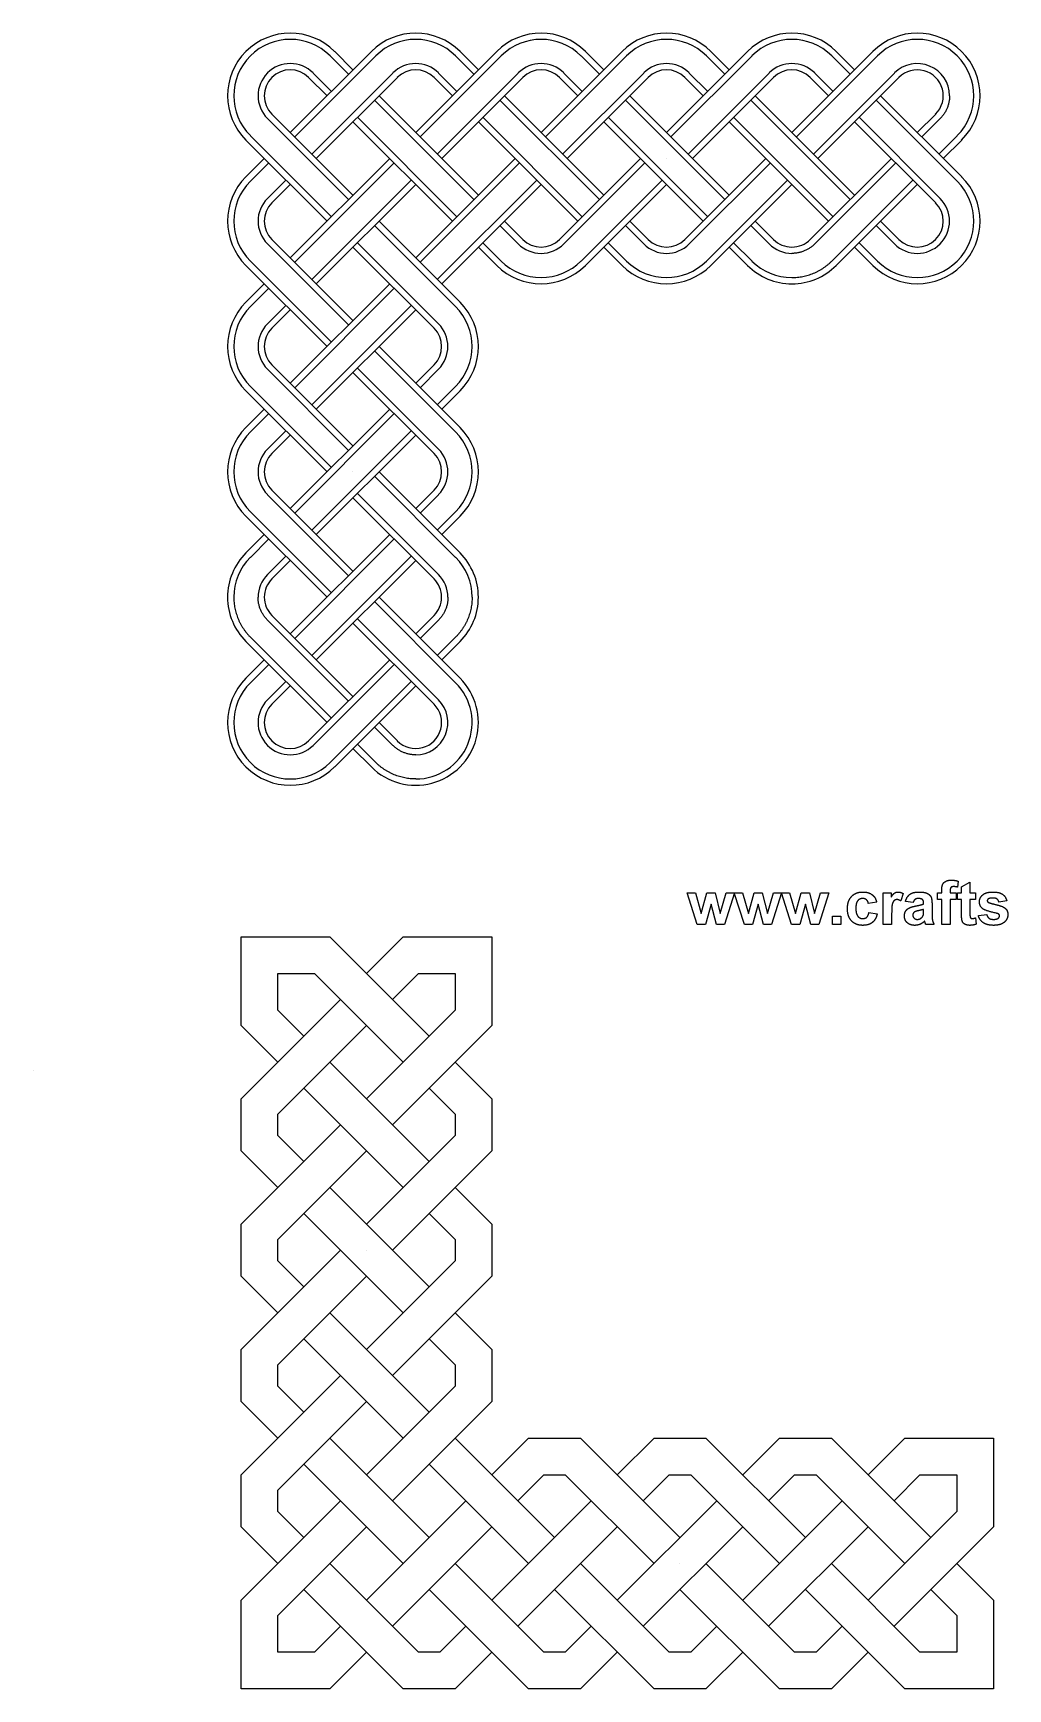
# Model space of a CAD drawing. Header units: millimetres. Extents: x -161 to 568, y -150 to 155.
# Drawn here: x -160.7 to -5.2, y -137.3 to 126.8 of the extents above; entities that cross this region are included whole.
import ezdxf

# ---------------------------------------------------------------- set-up
doc = ezdxf.new("R2010")
doc.units = ezdxf.units.MM
doc.header["$MEASUREMENT"] = 0
doc.layers.add('Layer 03', color=5, linetype='Continuous')

msp = doc.modelspace()

# ---------------------------------------------------------------- linework, layer by layer
at = {"layer": 'Layer 03'}
for p, q in [((-106.71, 123.91), (-119.64, 110.98)), ((-106, 123.2), (-118.93, 110.27)), ((-110.34, 120.27), (-113.27, 123.2)), ((-109.64, 120.98), (-112.56, 123.91)), ((-86.71, 123.91), (-99.64, 110.98)), ((-86, 123.2), (-98.93, 110.27)), ((-90.34, 120.27), (-93.27, 123.2)), ((-89.64, 120.98), (-92.56, 123.91)), ((-79.64, 110.98), (-66.71, 123.91)), ((-78.93, 110.27), (-66, 123.2)), ((-70.34, 120.27), (-73.27, 123.2)), ((-69.64, 120.98), (-72.56, 123.91)), ((-59.64, 110.98), (-46.71, 123.91)), ((-58.93, 110.27), (-46, 123.2)), ((-53.27, 123.2), (-50.34, 120.27)), ((-52.56, 123.91), (-49.64, 120.98)), ((-26.71, 123.91), (-39.64, 110.98)), ((-26, 123.2), (-38.93, 110.27)), ((-33.27, 123.2), (-30.34, 120.27)), ((-32.56, 123.91), (-29.64, 120.98)), ((-113.78, 116.84), (-116.71, 119.76)), ((-103.27, 120.47), (-116.2, 107.54)), ((-113.07, 117.54), (-116, 120.47)), ((-102.56, 119.76), (-115.49, 106.84)), ((-93.78, 116.84), (-96.71, 119.76)), ((-96.2, 107.54), (-83.27, 120.47)), ((-93.07, 117.54), (-96, 120.47)), ((-95.49, 106.84), (-82.56, 119.76)), ((-76.71, 119.76), (-73.78, 116.84)), ((-76.2, 107.54), (-63.27, 120.47)), ((-76, 120.47), (-73.07, 117.54)), ((-75.49, 106.84), (-62.56, 119.76)), ((-56.71, 119.76), (-53.78, 116.84)), ((-56.2, 107.54), (-43.27, 120.47)), ((-56, 120.47), (-53.07, 117.54)), ((-55.49, 106.84), (-42.56, 119.76)), ((-36.71, 119.76), (-33.78, 116.84)), ((-36.2, 107.54), (-23.27, 120.47)), ((-36, 120.47), (-33.07, 117.54)), ((-35.49, 106.84), (-22.56, 119.76)), ((-105.49, 116.84), (-89.64, 100.98)), ((-69.64, 100.98), (-85.49, 116.84)), ((-49.64, 100.98), (-65.49, 116.84)), ((-45.49, 116.84), (-29.64, 100.98)), ((-25.49, 116.84), (-12.56, 103.91)), ((-122.56, 113.91), (-109.64, 100.98)), ((-106.2, 116.13), (-90.34, 100.27)), ((-70.34, 100.27), (-86.2, 116.13)), ((-50.34, 100.27), (-66.2, 116.13)), ((-46.2, 116.13), (-30.34, 100.27)), ((-26.2, 116.13), (-13.27, 103.2)), ((-16.71, 113.91), (-19.64, 110.98)), ((-123.27, 113.2), (-110.34, 100.27)), ((-93.78, 96.84), (-109.64, 112.69)), ((-93.07, 97.54), (-108.93, 113.4)), ((-73.78, 96.84), (-89.64, 112.69)), ((-73.07, 97.54), (-88.93, 113.4)), ((-69.64, 112.69), (-53.78, 96.84)), ((-68.93, 113.4), (-53.07, 97.54)), ((-49.64, 112.69), (-33.78, 96.84)), ((-48.93, 113.4), (-33.07, 97.54)), ((-29.64, 112.69), (-16.71, 99.76)), ((-28.93, 113.4), (-16, 100.47)), ((-16, 113.2), (-18.93, 110.27)), ((-126.71, 109.76), (-113.78, 96.84)), ((-126, 110.47), (-113.07, 97.54)), ((-16.2, 107.54), (-13.27, 110.47)), ((-15.49, 106.84), (-12.56, 109.76)), ((-126.71, 103.91), (-123.78, 106.84)), ((-126, 103.2), (-123.07, 106.13)), ((-119.64, 90.98), (-103.78, 106.84)), ((-118.93, 90.27), (-103.07, 106.13)), ((-99.64, 90.98), (-83.78, 106.84)), ((-98.93, 90.27), (-83.07, 106.13)), ((-76.71, 93.91), (-63.78, 106.84)), ((-76, 93.2), (-63.07, 106.13)), ((-43.78, 106.84), (-56.71, 93.91)), ((-43.07, 106.13), (-56, 93.2)), ((-23.78, 106.84), (-36.71, 93.91)), ((-23.07, 106.13), (-36, 93.2)), ((-120.34, 103.4), (-123.27, 100.47)), ((-116.2, 87.54), (-100.34, 103.4)), ((-96.2, 87.54), (-80.34, 103.4)), ((-60.34, 103.4), (-73.27, 90.47)), ((-53.27, 90.47), (-40.34, 103.4)), ((-33.27, 90.47), (-20.34, 103.4)), ((-119.64, 102.69), (-122.56, 99.76)), ((-115.49, 86.84), (-99.64, 102.69)), ((-95.49, 86.84), (-79.64, 102.69)), ((-59.64, 102.69), (-72.56, 89.76)), ((-52.56, 89.76), (-39.64, 102.69)), ((-32.56, 89.76), (-19.64, 102.69)), ((-93.27, 83.2), (-106.2, 96.13)), ((-92.56, 83.91), (-105.49, 96.84)), ((-86.2, 96.13), (-83.27, 93.2)), ((-85.49, 96.84), (-82.56, 93.91)), ((-63.27, 93.2), (-66.2, 96.13)), ((-62.56, 93.91), (-65.49, 96.84)), ((-43.27, 93.2), (-46.2, 96.13)), ((-42.56, 93.91), (-45.49, 96.84)), ((-23.27, 93.2), (-26.2, 96.13)), ((-22.56, 93.91), (-25.49, 96.84)), ((-123.27, 93.2), (-110.34, 80.27)), ((-122.56, 93.91), (-109.64, 80.98)), ((-109.64, 92.69), (-96.71, 79.76)), ((-108.93, 93.4), (-96, 80.47)), ((-86.71, 89.76), (-89.64, 92.69)), ((-86, 90.47), (-88.93, 93.4)), ((-69.64, 92.69), (-66.71, 89.76)), ((-68.93, 93.4), (-66, 90.47)), ((-49.64, 92.69), (-46.71, 89.76)), ((-48.93, 93.4), (-46, 90.47)), ((-26.71, 89.76), (-29.64, 92.69)), ((-26, 90.47), (-28.93, 93.4)), ((-113.07, 77.54), (-126, 90.47)), ((-113.78, 76.84), (-126.71, 89.76)), ((-123.78, 86.84), (-126.71, 83.91)), ((-123.07, 86.13), (-126, 83.2)), ((-119.64, 70.98), (-103.78, 86.84)), ((-118.93, 70.27), (-103.07, 86.13)), ((-123.27, 80.47), (-120.34, 83.4)), ((-122.56, 79.76), (-119.64, 82.69)), ((-116.2, 67.54), (-100.34, 83.4)), ((-115.49, 66.84), (-99.64, 82.69)), ((-105.49, 76.84), (-92.56, 63.91)), ((-106.2, 76.13), (-93.27, 63.2)), ((-110.34, 60.27), (-123.27, 73.2)), ((-109.64, 60.98), (-122.56, 73.91)), ((-96.71, 59.76), (-109.64, 72.69)), ((-96, 60.47), (-108.93, 73.4)), ((-96.71, 73.91), (-99.64, 70.98)), ((-96, 73.2), (-98.93, 70.27)), ((-126.71, 69.76), (-113.78, 56.84)), ((-126, 70.47), (-113.07, 57.54)), ((-96.2, 67.54), (-93.27, 70.47)), ((-95.49, 66.84), (-92.56, 69.76)), ((-123.78, 66.84), (-126.71, 63.91)), ((-123.07, 66.13), (-126, 63.2)), ((-103.78, 66.84), (-119.64, 50.98)), ((-103.07, 66.13), (-118.93, 50.27)), ((-120.34, 63.4), (-123.27, 60.47)), ((-116.2, 47.54), (-100.34, 63.4)), ((-119.64, 62.69), (-122.56, 59.76)), ((-115.49, 46.84), (-99.64, 62.69)), ((-109.64, 56.84), (-109.64, 56.84)), ((-106.2, 56.13), (-93.27, 43.2)), ((-105.49, 56.84), (-92.56, 43.91)), ((-123.27, 53.2), (-110.34, 40.27)), ((-122.56, 53.91), (-109.64, 40.98)), ((-108.93, 53.4), (-96, 40.47)), ((-99.64, 50.98), (-96.71, 53.91)), ((-98.93, 50.27), (-96, 53.2)), ((-126, 50.47), (-113.07, 37.54)), ((-109.64, 52.69), (-96.71, 39.76)), ((-93.27, 50.47), (-96.2, 47.54)), ((-126.71, 49.76), (-113.78, 36.84)), ((-92.56, 49.76), (-95.49, 46.84)), ((-123.78, 46.84), (-126.71, 43.91)), ((-123.07, 46.13), (-126, 43.2)), ((-119.64, 30.98), (-103.78, 46.84)), ((-118.93, 30.27), (-103.07, 46.13)), ((-123.27, 40.47), (-120.34, 43.4)), ((-122.56, 39.76), (-119.64, 42.69)), ((-100.34, 43.4), (-116.2, 27.54)), ((-99.64, 42.69), (-115.49, 26.84)), ((-106.2, 36.13), (-93.27, 23.2)), ((-105.49, 36.84), (-92.56, 23.91)), ((-110.34, 20.27), (-123.27, 33.2)), ((-109.64, 20.98), (-122.56, 33.91)), ((-109.64, 32.69), (-96.71, 19.76)), ((-108.93, 33.4), (-96, 20.47)), ((-96.71, 33.91), (-99.64, 30.98)), ((-96, 33.2), (-98.93, 30.27)), ((-126.71, 29.76), (-113.78, 16.84)), ((-126, 30.47), (-113.07, 17.54)), ((-93.27, 30.47), (-96.2, 27.54)), ((-92.56, 29.76), (-95.49, 26.84)), ((-126.71, 23.91), (-123.78, 26.84)), ((-116.71, 13.91), (-103.78, 26.84)), ((-126, 23.2), (-123.07, 26.13)), ((-116, 13.2), (-103.07, 26.13)), ((-120.34, 23.4), (-123.27, 20.47)), ((-119.64, 22.69), (-122.56, 19.76)), ((-100.34, 23.4), (-113.27, 10.47)), ((-99.64, 22.69), (-112.56, 9.76)), ((-103.27, 13.2), (-106.2, 16.13)), ((-102.56, 13.91), (-105.49, 16.84)), ((-106, 10.47), (-108.93, 13.4)), ((-106.71, 9.76), (-109.64, 12.69)), ((-54.74, -15.38), (-56.36, -10.32)), ((-56.36, -10.32), (-55.04, -10.32)), ((-55.04, -10.32), (-54.09, -13.64)), ((-54.09, -13.64), (-53.19, -10.32)), ((-53.19, -10.32), (-51.89, -10.32)), ((-51.89, -10.32), (-51.06, -13.64)), ((-51.06, -13.64), (-50.1, -10.32)), ((-48.79, -10.32), (-50.41, -15.38)), ((-50.1, -10.32), (-48.79, -10.32)), ((-47.22, -15.38), (-48.84, -10.32)), ((-48.84, -10.32), (-47.53, -10.32)), ((-47.53, -10.32), (-46.57, -13.64)), ((-46.57, -13.64), (-45.67, -10.32)), ((-45.67, -10.32), (-44.37, -10.32)), ((-44.37, -10.32), (-43.54, -13.64)), ((-43.54, -13.64), (-42.58, -10.32)), ((-41.28, -10.32), (-42.89, -15.38)), ((-42.58, -10.32), (-41.28, -10.32)), ((-39.7, -15.38), (-41.32, -10.32)), ((-41.32, -10.32), (-40.01, -10.32)), ((-40.01, -10.32), (-39.05, -13.64)), ((-39.05, -13.64), (-38.15, -10.32)), ((-38.15, -10.32), (-36.85, -10.32)), ((-36.85, -10.32), (-36.03, -13.64)), ((-36.03, -13.64), (-35.07, -10.32)), ((-33.76, -10.32), (-35.37, -15.38)), ((-35.07, -10.32), (-33.76, -10.32)), ((-25.07, -15.38), (-25.07, -10.32)), ((-25.07, -10.32), (-23.82, -10.32)), ((-23.82, -10.32), (-23.82, -11.04)), ((-21.87, -10.45), (-22.28, -11.62)), ((-16.43, -10.32), (-15.74, -10.32)), ((-16.43, -11.36), (-16.43, -10.32)), ((-15.74, -10.32), (-15.74, -9.95)), ((-14.4, -9.97), (-14.4, -10.32)), ((-14.4, -10.32), (-13.45, -10.32)), ((-13.45, -10.32), (-13.45, -11.36)), ((-13.1, -8.47), (-13.25, -9.41)), ((-13.23, -11.36), (-13.23, -10.32)), ((-13.23, -10.32), (-12.58, -10.32)), ((-12.58, -9.37), (-11.24, -8.6)), ((-12.58, -10.32), (-12.58, -9.37)), ((-11.24, -8.6), (-11.24, -10.32)), ((-11.24, -10.32), (-10.34, -10.32)), ((-10.34, -10.32), (-10.34, -11.36)), ((-52.53, -12.13), (-53.41, -15.38)), ((-51.68, -15.38), (-52.53, -12.13)), ((-45.01, -12.13), (-45.9, -15.38)), ((-44.16, -15.38), (-45.01, -12.13)), ((-37.49, -12.13), (-38.38, -15.38)), ((-36.64, -15.38), (-37.49, -12.13)), ((-26.11, -11.79), (-27.45, -12.01)), ((-20.32, -11.88), (-21.53, -11.71)), ((-18.63, -12.1), (-18.63, -11.96)), ((-18.63, -13.23), (-18.63, -12.96)), ((-17.29, -12.15), (-17.29, -13.71)), ((-15.74, -11.36), (-16.43, -11.36)), ((-15.74, -15.38), (-15.74, -11.36)), ((-13.45, -11.36), (-14.4, -11.36)), ((-14.4, -11.36), (-14.4, -15.38)), ((-12.58, -11.36), (-13.23, -11.36)), ((-12.58, -13.59), (-12.58, -11.36)), ((-10.34, -11.36), (-11.24, -11.36)), ((-11.24, -11.36), (-11.24, -13.45)), ((-5.37, -11.58), (-6.62, -11.79)), ((-53.41, -15.38), (-54.74, -15.38)), ((-50.41, -15.38), (-51.68, -15.38)), ((-45.9, -15.38), (-47.22, -15.38)), ((-42.89, -15.38), (-44.16, -15.38)), ((-38.38, -15.38), (-39.7, -15.38)), ((-35.37, -15.38), (-36.64, -15.38)), ((-33.19, -15.38), (-33.19, -14.04)), ((-33.19, -14.04), (-31.86, -14.04)), ((-31.86, -15.38), (-33.19, -15.38)), ((-31.86, -14.04), (-31.86, -15.38)), ((-27.36, -13.48), (-26.02, -13.65)), ((-23.73, -15.38), (-25.07, -15.38)), ((-23.73, -13.82), (-23.73, -15.38)), ((-16.95, -15.38), (-18.29, -15.38)), ((-14.4, -15.38), (-15.74, -15.38)), ((-10.36, -14.3), (-10.25, -15.32)), ((-9.9, -13.95), (-8.57, -13.78)), ((-127.49, -31.47), (-127.49, -17.32)), ((-127.49, -17.32), (-113.35, -17.32)), ((-97.49, -33.18), (-113.35, -17.32)), ((-107.49, -23.18), (-101.63, -17.32)), ((-101.63, -17.32), (-87.49, -17.32)), ((-87.49, -17.32), (-87.49, -31.47)), ((-115.78, -23.18), (-101.63, -37.32)), ((-103.35, -27.32), (-99.21, -23.18)), ((-127.49, -43.18), (-111.63, -27.32)), ((-117.49, -33.18), (-121.63, -29.04)), ((-107.49, -43.18), (-93.35, -29.04)), ((-127.49, -31.47), (-121.63, -37.32)), ((-121.63, -45.61), (-107.49, -31.47)), ((-103.35, -47.32), (-87.49, -31.47)), ((-97.49, -53.18), (-113.35, -37.32)), ((-87.49, -43.18), (-93.35, -37.32)), ((-117.49, -41.47), (-101.63, -57.32)), ((-97.49, -41.47), (-93.35, -45.61)), ((-127.49, -51.47), (-127.49, -43.18)), ((-87.49, -43.18), (-87.49, -51.47)), ((-127.49, -63.18), (-111.63, -47.32)), ((-121.63, -49.04), (-121.63, -45.61)), ((-93.35, -45.61), (-93.35, -49.04)), ((-121.63, -49.04), (-117.49, -53.18)), ((-107.49, -63.18), (-93.35, -49.04)), ((-121.63, -57.32), (-127.49, -51.47)), ((-121.63, -65.61), (-107.49, -51.47)), ((-87.49, -51.47), (-103.35, -67.32)), ((-113.35, -57.32), (-97.49, -73.18)), ((-87.49, -63.18), (-93.35, -57.32)), ((-127.49, -71.47), (-127.49, -63.18)), ((-101.63, -77.32), (-117.49, -61.47)), ((-97.49, -61.47), (-93.35, -65.61)), ((-87.49, -63.18), (-87.49, -71.47)), ((-121.63, -69.04), (-121.63, -65.61)), ((-93.35, -65.61), (-93.35, -69.04)), ((-127.49, -83.18), (-111.63, -67.32)), ((-121.63, -69.04), (-117.49, -73.18)), ((-93.35, -69.04), (-107.49, -83.18)), ((-127.49, -71.47), (-121.63, -77.32)), ((-107.49, -71.47), (-121.63, -85.61)), ((-103.35, -87.32), (-87.49, -71.47)), ((-113.35, -77.32), (-97.49, -93.18)), ((-93.35, -77.32), (-87.49, -83.18)), ((-117.49, -81.47), (-101.63, -97.32)), ((-93.35, -85.61), (-97.49, -81.47)), ((-127.49, -91.47), (-127.49, -83.18)), ((-87.49, -83.18), (-87.49, -91.47)), ((-121.63, -89.04), (-121.63, -85.61)), ((-93.35, -85.61), (-93.35, -89.04)), ((-111.63, -87.32), (-127.49, -103.18)), ((-121.63, -89.04), (-117.49, -93.18)), ((-107.49, -103.18), (-93.35, -89.04)), ((-127.49, -91.47), (-121.63, -97.32)), ((-121.63, -105.61), (-107.49, -91.47)), ((-87.49, -91.47), (-103.35, -107.32)), ((-113.35, -97.32), (-97.49, -113.18)), ((-93.35, -97.32), (-77.49, -113.18)), ((-81.63, -97.32), (-87.49, -103.18)), ((-81.63, -97.32), (-73.35, -97.32)), ((-57.49, -113.18), (-73.35, -97.32)), ((-61.63, -97.32), (-67.49, -103.18)), ((-61.63, -97.32), (-53.35, -97.32)), ((-53.35, -97.32), (-37.49, -113.18)), ((-47.49, -103.18), (-41.63, -97.32)), ((-41.63, -97.32), (-33.35, -97.32)), ((-33.35, -97.32), (-17.49, -113.18)), ((-27.49, -103.18), (-21.63, -97.32)), ((-21.63, -97.32), (-7.49, -97.32)), ((-7.49, -97.32), (-7.49, -111.47)), ((-117.49, -101.47), (-101.63, -117.32)), ((-97.49, -101.47), (-81.63, -117.32)), ((-127.49, -111.47), (-127.49, -103.18)), ((-121.63, -109.04), (-121.63, -105.61)), ((-83.35, -107.32), (-79.21, -103.18)), ((-79.21, -103.18), (-75.78, -103.18)), ((-75.78, -103.18), (-61.63, -117.32)), ((-59.21, -103.18), (-63.35, -107.32)), ((-59.21, -103.18), (-55.78, -103.18)), ((-41.63, -117.32), (-55.78, -103.18)), ((-39.21, -103.18), (-43.35, -107.32)), ((-39.21, -103.18), (-35.78, -103.18)), ((-21.63, -117.32), (-35.78, -103.18)), ((-23.35, -107.32), (-19.21, -103.18)), ((-127.49, -123.18), (-111.63, -107.32)), ((-91.63, -107.32), (-107.49, -123.18)), ((-71.63, -107.32), (-87.49, -123.18)), ((-67.49, -123.18), (-51.63, -107.32)), ((-47.49, -123.18), (-31.63, -107.32)), ((-121.63, -109.04), (-117.49, -113.18)), ((-27.49, -123.18), (-13.35, -109.04)), ((-127.49, -111.47), (-121.63, -117.32)), ((-107.49, -111.47), (-121.63, -125.61)), ((-103.35, -127.32), (-87.49, -111.47)), ((-67.49, -111.47), (-83.35, -127.32)), ((-47.49, -111.47), (-63.35, -127.32)), ((-43.35, -127.32), (-27.49, -111.47)), ((-23.35, -127.32), (-7.49, -111.47)), ((-113.35, -117.32), (-99.21, -131.47)), ((-93.35, -117.32), (-79.21, -131.47)), ((-73.35, -117.32), (-59.21, -131.47)), ((-39.21, -131.47), (-53.35, -117.32)), ((-33.35, -117.32), (-19.21, -131.47)), ((-13.35, -117.32), (-7.49, -123.18)), ((-117.49, -121.47), (-101.63, -137.32)), ((-97.49, -121.47), (-81.63, -137.32)), ((-77.49, -121.47), (-61.63, -137.32)), ((-57.49, -121.47), (-41.63, -137.32)), ((-21.63, -137.32), (-37.49, -121.47)), ((-13.35, -125.61), (-17.49, -121.47)), ((-127.49, -137.32), (-127.49, -123.18)), ((-7.49, -123.18), (-7.49, -137.32)), ((-111.63, -127.32), (-115.78, -131.47)), ((-91.63, -127.32), (-95.78, -131.47)), ((-75.78, -131.47), (-71.63, -127.32)), ((-55.78, -131.47), (-51.63, -127.32)), ((-35.78, -131.47), (-31.63, -127.32)), ((-113.35, -137.32), (-107.49, -131.47)), ((-95.78, -131.47), (-99.21, -131.47)), ((-87.49, -131.47), (-93.35, -137.32)), ((-75.78, -131.47), (-79.21, -131.47)), ((-67.49, -131.47), (-73.35, -137.32)), ((-55.78, -131.47), (-59.21, -131.47)), ((-53.35, -137.32), (-47.49, -131.47)), ((-35.78, -131.47), (-39.21, -131.47)), ((-33.35, -137.32), (-27.49, -131.47)), ((-113.35, -137.32), (-127.49, -137.32)), ((-93.35, -137.32), (-101.63, -137.32)), ((-73.35, -137.32), (-81.63, -137.32)), ((-53.35, -137.32), (-61.63, -137.32)), ((-33.35, -137.32), (-41.63, -137.32)), ((-7.49, -137.32), (-21.63, -137.32))]:
    msp.add_line(p, q, dxfattribs=at)
for points in [[(-121.63, -29.04), (-121.63, -23.18), (-115.78, -23.18)], [(-99.21, -23.18), (-93.35, -23.18), (-93.35, -29.04)], [(-19.21, -103.18), (-13.35, -103.18), (-13.35, -109.04)], [(-115.78, -131.47), (-121.63, -131.47), (-121.63, -125.61)], [(-13.35, -125.61), (-13.35, -131.47), (-19.21, -131.47)]]:
    msp.add_lwpolyline(points, dxfattribs=at)
for centre, radius, start, end in [((-119.64, 116.84), 10, 45, 225), ((-99.64, 116.84), 10, 45, 135), ((-79.64, 116.84), 10, 45, 135), ((-59.64, 116.84), 10, 45, 135), ((-39.64, 116.84), 10, 45, 135), ((-19.64, 116.84), 10, 315, 135), ((-119.64, 116.84), 9, 45, 225), ((-99.64, 116.84), 9, 45, 135), ((-79.64, 116.84), 9, 45, 135), ((-59.64, 116.84), 9, 45, 135), ((-39.64, 116.84), 9, 45, 135), ((-19.64, 116.84), 9, 315, 135), ((-119.64, 116.84), 5.14, 45, 225), ((-99.64, 116.84), 5.14, 45, 135), ((-79.64, 116.84), 5.14, 45, 135), ((-59.64, 116.84), 5.14, 45, 135), ((-39.64, 116.84), 5.14, 45, 135), ((-19.64, 116.84), 5.14, 359.9998, 135), ((-119.64, 116.84), 4.14, 45, 225), ((-99.64, 116.84), 4.14, 45, 135), ((-79.64, 116.84), 4.14, 45, 135), ((-59.64, 116.84), 4.14, 45, 135), ((-39.64, 116.84), 4.14, 45, 135), ((-19.64, 116.84), 4.14, 314.9998, 135), ((-59.64, 96.84), 10, 90, 90.00000434843572), ((-119.64, 96.84), 10, 135, 225), ((-119.64, 96.84), 9, 135, 225), ((-79.64, 96.84), 10, 44.99999999999943, 45.00001132570073), ((-19.64, 96.84), 10, 225, 45), ((-19.64, 96.84), 9, 225, 45), ((-119.64, 96.84), 5.14, 135, 225), ((-19.64, 96.84), 5.14, 315, 45), ((-119.64, 96.84), 4.14, 135, 225), ((-79.64, 96.84), 4.14, 45, 45.00003203266092), ((-19.64, 96.84), 4.14, 225, 45), ((-79.64, 96.84), 5.14, 225, 270), ((-79.64, 96.84), 4.14, 225, 315), ((-79.64, 96.84), 5.14, 270, 315), ((-59.64, 96.84), 5.14, 225, 315), ((-59.64, 96.84), 4.14, 225, 315), ((-39.64, 96.84), 5.14, 225, 270.0001), ((-39.64, 96.84), 4.14, 225, 315.0002), ((-19.64, 96.84), 5.14, 225, 315), ((-79.64, 96.84), 9, 225, 270), ((-79.64, 96.84), 9, 270, 315), ((-59.64, 96.84), 9, 225, 315), ((-39.64, 96.84), 9, 225, 270.0001), ((-79.64, 96.84), 10, 225, 315), ((-59.64, 96.84), 10, 225, 315), ((-39.64, 96.84), 10, 225, 315.0001), ((-119.64, 76.84), 10, 135, 225), ((-119.64, 76.84), 9, 135, 225), ((-99.64, 76.84), 9, 315, 45), ((-99.64, 76.84), 10, 315, 45), ((-119.64, 76.84), 5.14, 135, 225), ((-119.64, 76.84), 4.14, 135, 225), ((-99.64, 76.84), 4.14, 315, 45), ((-99.64, 76.84), 5.14, 315, 45), ((-99.64, 76.84), 10, 224.9999969397467, 225.0000000000005), ((-119.64, 56.84), 10, 135, 225), ((-99.64, 56.84), 10, 315, 45), ((-119.64, 56.84), 9, 135, 225), ((-99.64, 56.84), 9, 315, 45), ((-119.64, 56.84), 5.14, 135, 225), ((-119.64, 56.84), 4.14, 135, 225), ((-99.64, 56.84), 4.14, 315, 45), ((-99.64, 56.84), 5.14, 315, 45), ((-99.64, 56.84), 10, 179.9999963598342, 180), ((-119.64, 36.84), 10, 135, 225.0001), ((-119.64, 36.84), 9, 135, 180.0001), ((-99.64, 36.84), 9, 359.9999, 45), ((-99.64, 36.84), 10, 314.9999, 45), ((-119.64, 36.84), 5.14, 135, 180.0001), ((-119.64, 36.84), 4.14, 135, 225.0002), ((-99.64, 36.84), 4.14, 314.9998, 45), ((-99.64, 36.84), 5.14, 359.9999, 45), ((-119.64, 16.84), 10, 135, 315), ((-99.64, 16.84), 10, 224.9999, 45), ((-119.64, 16.84), 9, 135, 315), ((-99.64, 16.84), 9, 269.9999, 45), ((-119.64, 16.84), 5.14, 135, 225), ((-119.64, 16.84), 4.14, 135, 315), ((-99.64, 16.84), 4.14, 224.9998, 45), ((-99.64, 16.84), 5.14, 269.9998, 45), ((-119.64, 16.84), 5.14, 225, 315), ((-163.58, -35.77), 4.14, 314.9998, 315), ((-117.49, -67.32), 10, 359.9999965887256, 0), ((-97.49, -67.32), 10, 180, 180.0000036401659), ((-97.49, -87.32), 10, 134.9999999999995, 135.0000030602533), ((-77.49, -107.32), 4.14, 314.9999679673391, 315), ((-77.49, -107.32), 10, 314.9999886742993, 315.0000000000006), ((-57.49, -107.32), 10, 269.9999956515643, 270)]:
    msp.add_arc(centre, radius, start, end, dxfattribs=at)
for points, weights in [([(-14.49, 116.84), (-14.49, 114.71), (-16, 113.2)], [1, 0.923879351722, 1]), ([(-36, 93.2), (-37.51, 91.69), (-39.64, 91.69)], [1, 0.923879140641, 1]), ([(-39.64, 87.84), (-35.91, 87.84), (-33.27, 90.47)], [1, 0.923879302311, 1]), ([(-128.64, 36.84), (-128.64, 33.11), (-126, 30.47)], [1, 0.923879301747, 1]), ([(-123.27, 33.2), (-124.78, 34.71), (-124.78, 36.84)], [1, 0.92387918694, 1]), ([(-94.49, 36.84), (-94.49, 34.71), (-96, 33.2)], [1, 0.923879174385, 1]), ([(-90.64, 36.84), (-90.64, 33.11), (-93.27, 30.47)], [1, 0.923879305527, 1]), ([(-99.64, 11.69), (-101.76, 11.69), (-103.27, 13.2)], [1, 0.923879357044, 1]), ([(-99.64, 7.84), (-103.36, 7.84), (-106, 10.47)], [1, 0.923879417056, 1])]:
    msp.add_rational_spline(points, weights, degree=2, dxfattribs=at)
for points in [[(-30.12, -10.9), (-29.46, -10.19), (-28.34, -10.19)], [(-28.34, -10.19), (-27.43, -10.19), (-26.89, -10.59)], [(-23.82, -11.04), (-23.51, -10.53), (-23.27, -10.36)], [(-23.27, -10.36), (-23.03, -10.19), (-22.72, -10.19)], [(-22.72, -10.19), (-22.28, -10.19), (-21.87, -10.45)], [(-21.53, -11.71), (-21.33, -10.94), (-20.84, -10.57)], [(-20.84, -10.57), (-20.35, -10.19), (-19.38, -10.19)], [(-19.38, -10.19), (-18.5, -10.19), (-18.07, -10.41)], [(-18.07, -10.41), (-17.64, -10.62), (-17.47, -10.95)], [(-15.74, -9.95), (-15.74, -9.31), (-15.6, -9)], [(-15.6, -9), (-15.47, -8.69), (-15.11, -8.49)], [(-15.11, -8.49), (-14.75, -8.29), (-14.2, -8.29)], [(-14.27, -9.46), (-14.4, -9.6), (-14.4, -9.97)], [(-13.86, -9.33), (-14.15, -9.33), (-14.27, -9.46)], [(-14.2, -8.29), (-13.64, -8.29), (-13.1, -8.47)], [(-13.25, -9.41), (-13.57, -9.33), (-13.86, -9.33)], [(-9.21, -10.65), (-8.69, -10.19), (-7.6, -10.19)], [(-7.6, -10.19), (-6.57, -10.19), (-6.06, -10.54)], [(-6.06, -10.54), (-5.56, -10.89), (-5.37, -11.58)], [(-30.78, -12.86), (-30.78, -11.6), (-30.12, -10.9)], [(-30.12, -14.81), (-30.78, -14.1), (-30.78, -12.86)], [(-29.14, -11.58), (-29.44, -11.93), (-29.44, -12.76)], [(-29.44, -12.76), (-29.44, -13.67), (-29.13, -14.05)], [(-28.35, -11.23), (-28.85, -11.23), (-29.14, -11.58)], [(-27.75, -11.43), (-27.98, -11.23), (-28.35, -11.23)], [(-27.45, -12.01), (-27.51, -11.62), (-27.75, -11.43)], [(-26.89, -10.59), (-26.34, -10.98), (-26.11, -11.79)], [(-23.63, -12.12), (-23.73, -12.52), (-23.73, -13.82)], [(-23.33, -11.56), (-23.52, -11.71), (-23.63, -12.12)], [(-22.88, -11.4), (-23.15, -11.4), (-23.33, -11.56)], [(-22.28, -11.62), (-22.61, -11.4), (-22.88, -11.4)], [(-21.5, -13.25), (-21.3, -12.91), (-20.94, -12.74)], [(-20.94, -12.74), (-20.58, -12.56), (-19.9, -12.42)], [(-20.01, -11.38), (-20.2, -11.52), (-20.32, -11.88)], [(-19.41, -13.16), (-19.95, -13.28), (-20.11, -13.4)], [(-19.49, -11.23), (-19.83, -11.23), (-20.01, -11.38)], [(-19.9, -12.42), (-18.99, -12.25), (-18.63, -12.1)], [(-18.81, -11.4), (-18.99, -11.23), (-19.49, -11.23)], [(-18.63, -12.96), (-18.88, -13.05), (-19.41, -13.16)], [(-18.63, -11.96), (-18.63, -11.57), (-18.81, -11.4)], [(-17.47, -10.95), (-17.29, -11.27), (-17.29, -12.15)], [(-9.73, -11.76), (-9.73, -11.1), (-9.21, -10.65)], [(-9.13, -12.91), (-9.73, -12.49), (-9.73, -11.76)], [(-7.08, -13.57), (-8.7, -13.2), (-9.13, -12.91)], [(-8.33, -11.3), (-8.48, -11.4), (-8.48, -11.57)], [(-8.48, -11.57), (-8.48, -11.72), (-8.35, -11.82)], [(-8.35, -11.82), (-8.17, -11.95), (-7.1, -12.2)], [(-7.57, -11.15), (-8.1, -11.15), (-8.33, -11.3)], [(-6.93, -11.31), (-7.15, -11.15), (-7.57, -11.15)], [(-7.1, -12.2), (-6.03, -12.45), (-5.61, -12.8)], [(-6.62, -11.79), (-6.7, -11.48), (-6.93, -11.31)], [(-5.61, -12.8), (-5.19, -13.16), (-5.19, -13.8)], [(-28.36, -15.51), (-29.46, -15.51), (-30.12, -14.81)], [(-29.13, -14.05), (-28.83, -14.43), (-28.33, -14.43)], [(-26.8, -15.04), (-27.38, -15.51), (-28.36, -15.51)], [(-28.33, -14.43), (-27.95, -14.43), (-27.7, -14.22)], [(-27.7, -14.22), (-27.46, -14), (-27.36, -13.48)], [(-26.02, -13.65), (-26.23, -14.57), (-26.8, -15.04)], [(-21.7, -14.01), (-21.7, -13.59), (-21.5, -13.25)], [(-21.25, -15.09), (-21.7, -14.66), (-21.7, -14.01)], [(-20.03, -15.51), (-20.8, -15.51), (-21.25, -15.09)], [(-20.11, -13.4), (-20.36, -13.58), (-20.36, -13.87)], [(-20.36, -13.87), (-20.36, -14.15), (-20.16, -14.35)], [(-20.16, -14.35), (-19.96, -14.56), (-19.65, -14.56)], [(-19.19, -15.34), (-19.58, -15.51), (-20.03, -15.51)], [(-19.65, -14.56), (-19.3, -14.56), (-18.99, -14.32)], [(-18.46, -14.83), (-18.8, -15.17), (-19.19, -15.34)], [(-18.99, -14.32), (-18.76, -14.14), (-18.68, -13.88)], [(-18.68, -13.88), (-18.63, -13.71), (-18.63, -13.23)], [(-18.42, -14.99), (-18.45, -14.87), (-18.46, -14.83)], [(-18.29, -15.38), (-18.34, -15.25), (-18.42, -14.99)], [(-17.29, -13.71), (-17.29, -14.38), (-17.22, -14.7)], [(-17.22, -14.7), (-17.15, -15.02), (-16.95, -15.38)], [(-12.54, -14.54), (-12.58, -14.31), (-12.58, -13.59)], [(-12.36, -15.07), (-12.49, -14.87), (-12.54, -14.54)], [(-11.94, -15.39), (-12.22, -15.26), (-12.36, -15.07)], [(-11.29, -15.51), (-11.65, -15.51), (-11.94, -15.39)], [(-10.25, -15.32), (-10.71, -15.51), (-11.29, -15.51)], [(-11.24, -13.45), (-11.24, -14.08), (-11.22, -14.19)], [(-11.22, -14.19), (-11.19, -14.29), (-11.1, -14.36)], [(-11.1, -14.36), (-11.01, -14.43), (-10.88, -14.43)], [(-10.88, -14.43), (-10.7, -14.43), (-10.36, -14.3)], [(-9.12, -15.09), (-9.72, -14.67), (-9.9, -13.95)], [(-7.49, -15.51), (-8.52, -15.51), (-9.12, -15.09)], [(-8.57, -13.78), (-8.48, -14.16), (-8.22, -14.36)], [(-8.22, -14.36), (-7.96, -14.56), (-7.49, -14.56)], [(-7.49, -14.56), (-6.97, -14.56), (-6.71, -14.37)], [(-5.77, -15.01), (-6.35, -15.51), (-7.49, -15.51)], [(-6.63, -13.75), (-6.73, -13.65), (-7.08, -13.57)], [(-6.71, -14.37), (-6.53, -14.23), (-6.53, -14)], [(-6.53, -14), (-6.53, -13.85), (-6.63, -13.75)], [(-5.19, -13.8), (-5.19, -14.5), (-5.77, -15.01)]]:
    msp.add_open_spline(points, degree=2, dxfattribs=at)

doc.saveas('drawing.dxf')
